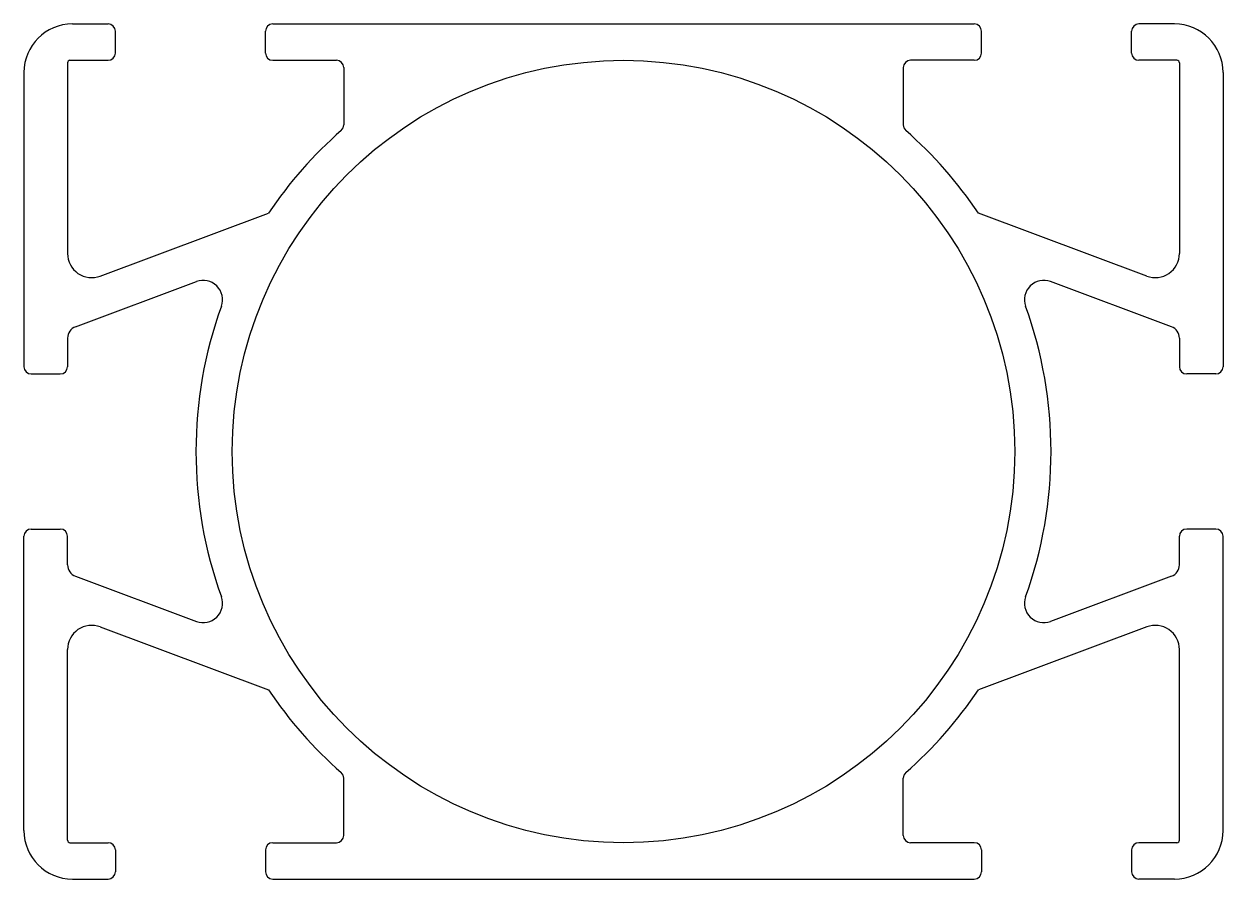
# Model space of a CAD drawing. Extents: x 2057.3 to 2106.8, y 1143.4 to 1178.7.
import ezdxf

# ---------------------------------------------------------------- set-up
doc = ezdxf.new("R2010")
doc.units = 0
doc.layers.get('0').update_dxf_attribs({"linetype": 'CONTINUOUS'})

msp = doc.modelspace()

# ---------------------------------------------------------------- linework, layer by layer
for p, q in [((2059.317, 1178.699), (2060.789, 1178.699)), ((2067.589, 1178.699), (2096.546, 1178.699)), ((2104.817, 1178.699), (2103.346, 1178.699)), ((2061.089, 1177.499), (2061.089, 1178.399)), ((2067.289, 1177.499), (2067.289, 1178.399)), ((2096.846, 1177.499), (2096.846, 1178.399)), ((2103.046, 1177.499), (2103.046, 1178.399)), ((2059.217, 1177.199), (2060.789, 1177.199)), ((2067.589, 1177.199), (2070.217, 1177.199)), ((2096.546, 1177.199), (2093.917, 1177.199)), ((2104.917, 1177.199), (2103.346, 1177.199)), ((2057.317, 1176.699), (2057.317, 1164.549)), ((2059.117, 1177.099), (2059.117, 1169.226)), ((2070.517, 1176.899), (2070.517, 1174.532)), ((2093.617, 1176.899), (2093.617, 1174.532)), ((2105.017, 1177.099), (2105.017, 1169.226)), ((2106.817, 1176.699), (2106.817, 1164.549)), ((2060.468, 1168.289), (2067.417, 1170.892)), ((2103.667, 1168.289), (2096.718, 1170.892)), ((2059.442, 1166.196), (2064.434, 1168.066)), ((2104.693, 1166.196), (2099.701, 1168.066)), ((2059.117, 1165.728), (2059.117, 1164.549)), ((2105.017, 1165.728), (2105.017, 1164.549)), ((2057.617, 1164.249), (2058.817, 1164.249)), ((2106.517, 1164.249), (2105.317, 1164.249)), ((2057.617, 1157.849), (2058.817, 1157.849)), ((2106.517, 1157.849), (2105.317, 1157.849)), ((2057.317, 1145.399), (2057.317, 1157.549)), ((2059.117, 1156.37), (2059.117, 1157.549)), ((2105.017, 1156.37), (2105.017, 1157.549)), ((2106.817, 1145.399), (2106.817, 1157.549)), ((2059.442, 1155.902), (2064.434, 1154.032)), ((2104.693, 1155.902), (2099.701, 1154.032)), ((2060.468, 1153.809), (2067.417, 1151.207)), ((2103.667, 1153.809), (2096.718, 1151.207)), ((2059.117, 1144.999), (2059.117, 1152.872)), ((2105.017, 1144.999), (2105.017, 1152.872)), ((2070.517, 1145.199), (2070.517, 1147.567)), ((2093.617, 1145.199), (2093.617, 1147.567)), ((2059.217, 1144.899), (2060.789, 1144.899)), ((2061.089, 1144.599), (2061.089, 1143.699)), ((2067.289, 1144.599), (2067.289, 1143.699)), ((2067.589, 1144.899), (2070.217, 1144.899)), ((2096.546, 1144.899), (2093.917, 1144.899)), ((2096.846, 1144.599), (2096.846, 1143.699)), ((2103.046, 1144.599), (2103.046, 1143.699)), ((2104.917, 1144.899), (2103.346, 1144.899)), ((2059.317, 1143.399), (2060.789, 1143.399)), ((2067.589, 1143.399), (2096.546, 1143.399)), ((2104.817, 1143.399), (2103.346, 1143.399))]:
    msp.add_line(p, q)
msp.add_circle((2082.067, 1161.049), 16.15)
for centre, radius, start, end in [((2059.317, 1176.699), 2, 90, 180), ((2060.789, 1178.399), 0.3, 0, 90), ((2067.589, 1178.399), 0.3, 90, 180), ((2096.546, 1178.399), 0.3, 0, 90), ((2103.346, 1178.399), 0.3, 90, 180), ((2104.817, 1176.699), 2, 0, 90), ((2059.217, 1177.099), 0.1, 90, 180), ((2060.789, 1177.499), 0.3, 270, 360), ((2067.589, 1177.499), 0.3, 180, 270), ((2070.217, 1176.899), 0.3, 0, 90), ((2093.917, 1176.899), 0.3, 90, 180), ((2096.546, 1177.499), 0.3, 270, 0), ((2103.346, 1177.499), 0.3, 180, 270), ((2104.917, 1177.099), 0.1, 0, 90), ((2082.067, 1161.049), 17.65, 131.3126, 146.1064), ((2070.217, 1174.532), 0.3, 311.3126, 0), ((2093.917, 1174.532), 0.3, 180, 228.6874), ((2082.067, 1161.049), 17.65, 33.8936, 48.6874), ((2060.117, 1169.226), 1, 180, 290.5323), ((2104.017, 1169.226), 1, 249.4677, 0), ((2064.715, 1167.317), 0.8, 340.1402, 110.5323), ((2099.42, 1167.317), 0.8, 69.4677, 199.8598), ((2082.067, 1161.049), 17.65, 160.1402, 199.8598), ((2082.067, 1161.049), 17.65, 340.1402, 19.8598), ((2059.617, 1165.728), 0.5, 110.5323, 180), ((2104.517, 1165.728), 0.5, 0, 69.4677), ((2057.617, 1164.549), 0.3, 180, 270), ((2058.817, 1164.549), 0.3, 270, 360), ((2105.317, 1164.549), 0.3, 180, 270), ((2106.517, 1164.549), 0.3, 270, 360), ((2057.617, 1157.549), 0.3, 90, 180), ((2058.817, 1157.549), 0.3, 0, 90), ((2105.317, 1157.549), 0.3, 90, 180), ((2106.517, 1157.549), 0.3, 0, 90), ((2059.617, 1156.37), 0.5, 180, 249.4677), ((2104.517, 1156.37), 0.5, 290.5323, 0), ((2064.715, 1154.781), 0.8, 249.4677, 19.8598), ((2099.42, 1154.781), 0.8, 160.1402, 290.5323), ((2060.117, 1152.872), 1, 69.4677, 180), ((2104.017, 1152.872), 1, 0, 110.5323), ((2082.067, 1161.049), 17.65, 213.8936, 228.6874), ((2082.067, 1161.049), 17.65, 311.3126, 326.1064), ((2070.217, 1147.567), 0.3, 0, 48.6874), ((2093.917, 1147.567), 0.3, 131.3126, 180), ((2059.317, 1145.399), 2, 180, 270), ((2059.217, 1144.999), 0.1, 180, 270), ((2070.217, 1145.199), 0.3, 270, 0), ((2093.917, 1145.199), 0.3, 180, 270), ((2104.817, 1145.399), 2, 270, 0), ((2104.917, 1144.999), 0.1, 270, 0), ((2060.789, 1144.599), 0.3, 0, 90), ((2067.589, 1144.599), 0.3, 90, 180), ((2096.546, 1144.599), 0.3, 0, 90), ((2103.346, 1144.599), 0.3, 90, 180), ((2060.789, 1143.699), 0.3, 270, 0), ((2067.589, 1143.699), 0.3, 180, 270), ((2096.546, 1143.699), 0.3, 270, 360), ((2103.346, 1143.699), 0.3, 180, 270)]:
    msp.add_arc(centre, radius, start, end)

doc.saveas('drawing.dxf')
